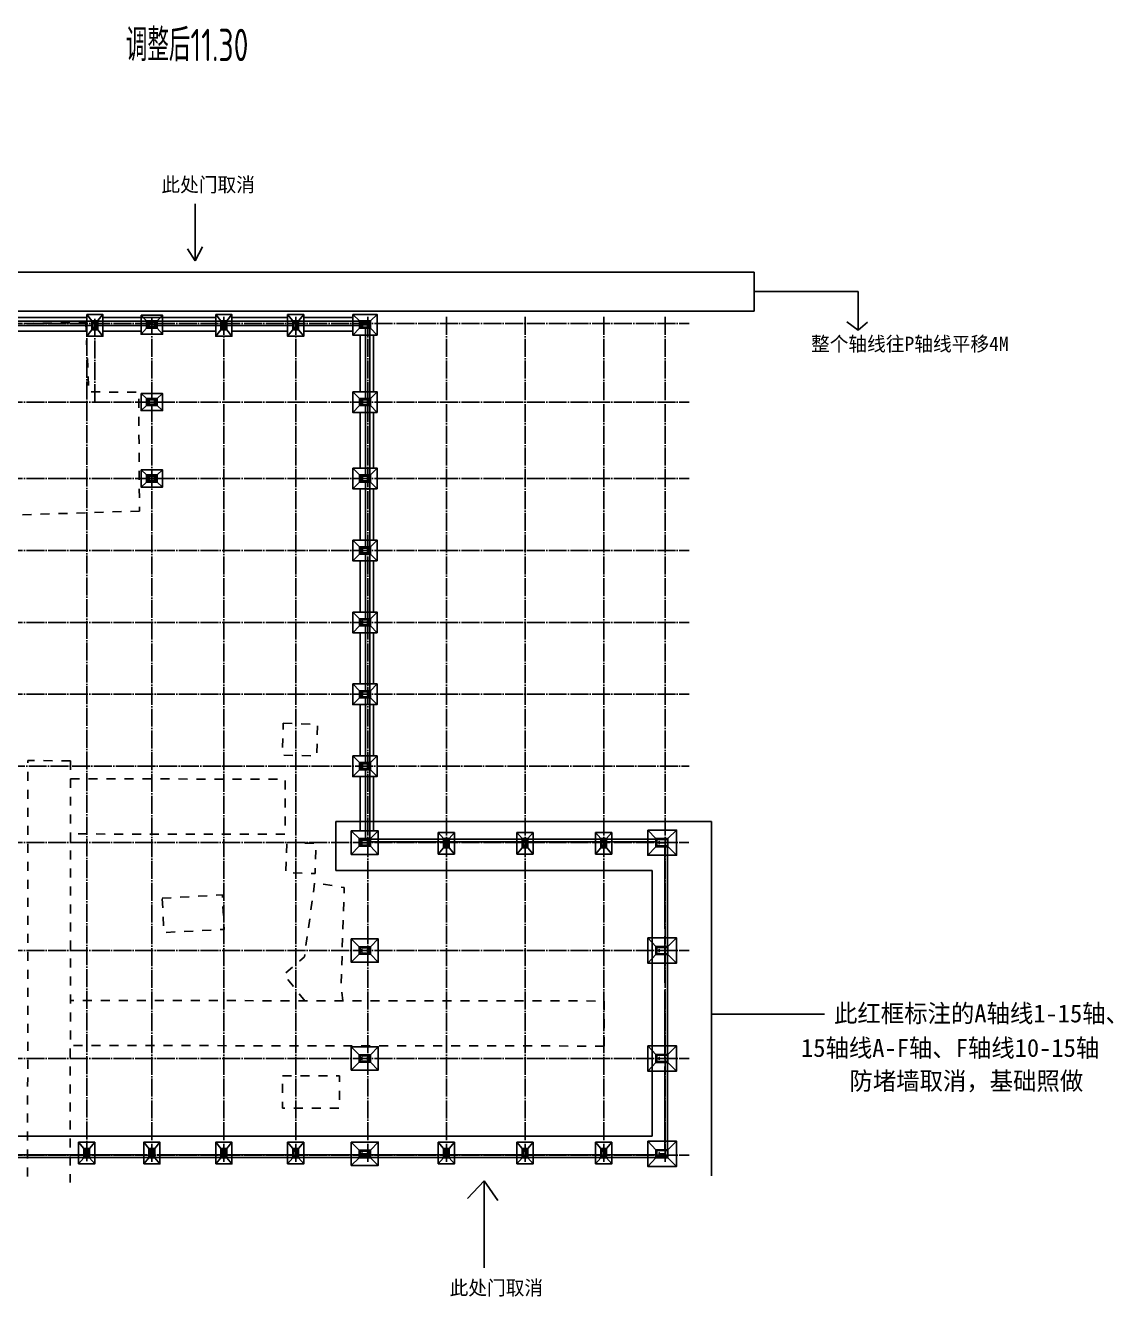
# Model space of a CAD drawing. Extents: x 69728788 to 150676229, y 15322671 to 43663798.
# Drawn here: x 75398821 to 75519835, y 21089435 to 21230803 of the extents above; entities that cross this region are included whole.
import ezdxf

# ---------------------------------------------------------------- set-up
doc = ezdxf.new("R2010")
doc.units = 0
doc.header["$LTSCALE"] = 1000
doc.header["$MEASUREMENT"] = 0
doc.linetypes.add('DOTE', pattern=[2.42, 2, -0.2, 0.02, -0.2])
doc.linetypes.add('X6', pattern=[2, 1, -1])
doc.layers.get('0').update_dxf_attribs({"linetype": 'CONTINUOUS'})
for name, color, linetype in [('DLSS', 4, 'CONTINUOUS'), ('DOTE', 251, 'DOTE'), ('TEXT', 7, 'CONTINUOUS'), ('WALL', 4, 'CONTINUOUS'), ('基础', 2, 'CONTINUOUS'), ('基础堆坡线', 97, 'CONTINUOUS'), ('填充8#', 8, 'CONTINUOUS'), ('柱', 2, 'CONTINUOUS'), ('钢柱', 3, 'CONTINUOUS')]:
    doc.layers.add(name, color=color, linetype=linetype)
doc.styles.add('TSSD_Rein', font='atssdeng.shx', dxfattribs={"width": 0.7, "bigfont": 'atssdchn.shx'})

msp = doc.modelspace()

# ---------------------------------------------------------------- linework, layer by layer
at = {"color": 7}
for p, q in [((75417709.9, 21210978.2), (75417709.9, 21204638.8)), ((75417709.9, 21204638.8), (75416853.2, 21205952.4)), ((75417709.9, 21204638.8), (75418509.4, 21206180.9)), ((75449840.4, 21102316), (75447975.5, 21100334.6)), ((75449840.4, 21102316), (75449840.4, 21092639.2)), ((75449840.4, 21102316), (75451355.6, 21100101.5))]:
    msp.add_line(p, q, dxfattribs=at)
at = {"color": 1}
for p, q in [((75479851.3, 21203377.9), (75354671.3, 21203377.9)), ((75479851.3, 21199028.1), (75479851.3, 21203377.9)), ((75479851.3, 21201203), (75491436.3, 21201203)), ((75491436.3, 21201203), (75491436.3, 21196917.3)), ((75354671.3, 21199028.1), (75479851.3, 21199028.1)), ((75491436.3, 21196917.3), (75490156.9, 21197837.5)), ((75491436.3, 21196917.3), (75492475.6, 21197797.6)), ((75433347.6, 21136816), (75433347.6, 21142283)), ((75433347.6, 21142283), (75475121, 21142283)), ((75475121, 21142283), (75475121, 21102875.4)), ((75468512.4, 21136816), (75433347.6, 21136816)), ((75468512.4, 21107281.2), (75468512.4, 21136816)), ((75475121, 21120824.8), (75487686.5, 21120824.8)), ((75360326.8, 21107281.2), (75468512.4, 21107281.2))]:
    msp.add_line(p, q, dxfattribs=at)
at = {"layer": 'DLSS', "linetype": 'X6', "flags": 128}
for points, elevation in [([(75411498.6, 21176790.9), (75394751.5, 21176262.7), (75394858.1, 21197616.8), (75405546, 21197753.9)], 364.1), ([(75405546, 21197753.9), (75405853.9, 21190054.8), (75411421.7, 21189996.9), (75411498.6, 21176790.9)], 364.1), ([(75403846, 21149030.5), (75399105.7, 21149040.4), (75399059.4, 21102131.4)], 10528), ([(75403846, 21149030.5), (75403799.7, 21102126.8)], 10029.7), ([(75403844, 21147021.4), (75427709.3, 21146971.3), (75427696.4, 21140859), (75403838, 21140882.5)], 6628.9), ([(75429888.9, 21122338), (75427571.1, 21125244), (75429847.3, 21127226.1), (75430991.6, 21135443), (75434280.4, 21134928.2), (75433926.7, 21124177.4), (75434110.8, 21122333.9)], 10021.8), ([(75463190.4, 21117297.5), (75463195.3, 21122305.2), (75403819.7, 21122363.8)], 10021.8), ([(75463176.6, 21117297.6), (75403814.8, 21117356.1)], 10018.6)]:
    msp.add_lwpolyline(points, dxfattribs=dict(at, elevation=elevation))
for points, elevation in [([(75427501.3, 21153193.5), (75431314.4, 21153089.6), (75431216.6, 21149550.3), (75427404.8, 21149654.5)], 9257.3), ([(75427898.9, 21139941.7), (75431136.6, 21139833.6), (75431026.1, 21136490), (75427792.7, 21136598.2)], 9259.3), ([(75414031.4, 21133742.1), (75420721.2, 21134109.1), (75420922.6, 21130268.2), (75414234.9, 21129916.4)], 9519.3), ([(75427396.9, 21113975.7), (75433746, 21113969.4), (75433742.4, 21110375), (75427393.4, 21110381.3)], 8818.5)]:
    msp.add_lwpolyline(points, close=True, dxfattribs=dict(at, elevation=elevation))
at = {"layer": 'DOTE'}
for p, q in [((75405631.7, 21104499.6), (75405631.7, 21198499.6)), ((75406531.7, 21188916.6), (75406531.7, 21198249.6)), ((75412882.1, 21104416.6), (75412882.1, 21198416.6)), ((75420882.1, 21104416.6), (75420882.1, 21198416.6)), ((75428882.1, 21104416.6), (75428882.1, 21198416.6)), ((75436882.1, 21104416.6), (75436882.1, 21198416.6)), ((75445632.1, 21104416.6), (75445632.1, 21198416.6)), ((75454382.1, 21104416.6), (75454382.1, 21198416.6)), ((75463132.1, 21104416.6), (75463132.1, 21198416.6)), ((75469982.1, 21104416.6), (75469982.1, 21198416.6)), ((75362632.1, 21197666.6), (75472632.1, 21197666.6)), ((75362632.1, 21188916.6), (75472632.1, 21188916.6)), ((75362632.1, 21180416.6), (75472632.1, 21180416.6)), ((75362632.1, 21172416.6), (75472632.1, 21172416.6)), ((75362632.1, 21164416.6), (75472632.1, 21164416.6)), ((75362632.1, 21156416.6), (75472632.1, 21156416.6)), ((75362882.1, 21148416.6), (75472632.1, 21148416.6)), ((75362632.1, 21139916.6), (75472607.1, 21139916.6)), ((75362632.1, 21127916.6), (75472632.1, 21127916.6)), ((75362632.1, 21115916.6), (75472632.1, 21115916.6)), ((75362632.1, 21105166.6), (75472632.1, 21105166.6))]:
    msp.add_line(p, q, dxfattribs=at)
at = {"layer": 'WALL'}
for p, q in [((75394031.7, 21198316.6), (75405631.7, 21198316.6)), ((75407431.7, 21198316.6), (75419982.1, 21198316.6)), ((75421782.1, 21198316.6), (75427982.1, 21198316.6)), ((75429782.1, 21198316.6), (75435232.1, 21198316.6)), ((75364732.1, 21197916.6), (75437132.1, 21197916.6)), ((75394031.7, 21196816.6), (75405631.7, 21196816.6)), ((75394106.7, 21197416.6), (75406256.7, 21197416.6)), ((75406806.7, 21197416.6), (75412332.1, 21197416.6)), ((75407431.7, 21196816.6), (75411682.1, 21196816.6)), ((75413432.1, 21197416.6), (75420607.1, 21197416.6)), ((75414082.1, 21196816.6), (75419982.1, 21196816.6)), ((75421157.1, 21197416.6), (75428607.1, 21197416.6)), ((75421782.1, 21196816.6), (75427982.1, 21196816.6)), ((75429157.1, 21197416.6), (75435982.1, 21197416.6)), ((75429782.1, 21196816.6), (75435232.1, 21196816.6)), ((75436632.1, 21189266.6), (75436632.1, 21197166.6)), ((75437132.1, 21140316.6), (75437132.1, 21197116.6)), ((75436032.1, 21190066.6), (75436032.1, 21196366.6)), ((75437532.1, 21190066.6), (75437532.1, 21196366.6)), ((75436632.1, 21180766.6), (75436632.1, 21188566.6)), ((75436032.1, 21181566.6), (75436032.1, 21187766.6)), ((75437532.1, 21181566.6), (75437532.1, 21187766.6)), ((75436632.1, 21172766.6), (75436632.1, 21180066.6)), ((75436032.1, 21173566.6), (75436032.1, 21179266.6)), ((75437532.1, 21173566.6), (75437532.1, 21179266.6)), ((75436632.1, 21164766.6), (75436632.1, 21172066.6)), ((75436032.1, 21165566.6), (75436032.1, 21171266.6)), ((75437532.1, 21165566.6), (75437532.1, 21171266.6)), ((75436032.1, 21157566.6), (75436032.1, 21163266.6)), ((75436632.1, 21156766.6), (75436632.1, 21164066.6)), ((75437532.1, 21157566.6), (75437532.1, 21163266.6)), ((75436632.1, 21148766.6), (75436632.1, 21156066.6)), ((75436032.1, 21149566.6), (75436032.1, 21155266.6)), ((75437532.1, 21149566.6), (75437532.1, 21155266.6)), ((75436632.1, 21140316.6), (75436632.1, 21148066.6)), ((75436032.1, 21141216.6), (75436032.1, 21147266.6)), ((75437532.1, 21141216.6), (75437532.1, 21147266.6)), ((75437132.1, 21140316.6), (75470232.1, 21140316.6)), ((75437132.1, 21140016.6), (75445357.1, 21140016.6)), ((75445907.1, 21140016.6), (75454107.1, 21140016.6)), ((75454657.1, 21140016.6), (75462857.1, 21140016.6)), ((75463407.1, 21140016.6), (75468912.1, 21140016.6)), ((75469932.1, 21130316.6), (75469932.1, 21139516.6)), ((75470232.1, 21105716.6), (75470232.1, 21139516.6)), ((75469932.1, 21124316.6), (75469932.1, 21129516.6)), ((75469932.1, 21115816.6), (75469932.1, 21123516.6)), ((75469932.1, 21110016.6), (75469932.1, 21115016.6)), ((75469932.1, 21105716.6), (75469932.1, 21110016.6)), ((75364732.1, 21104916.6), (75468962.1, 21104916.6)), ((75397606.7, 21105216.6), (75405356.7, 21105216.6)), ((75405906.7, 21105216.6), (75412332.1, 21105216.6)), ((75413432.1, 21105216.6), (75420607.1, 21105216.6)), ((75421157.1, 21105216.6), (75428607.1, 21105216.6)), ((75429157.1, 21105216.6), (75435982.1, 21105216.6)), ((75437132.1, 21105216.6), (75445357.1, 21105216.6)), ((75445907.1, 21105216.6), (75454107.1, 21105216.6)), ((75454657.1, 21105216.6), (75462857.1, 21105216.6)), ((75463407.1, 21105216.6), (75468962.1, 21105216.6))]:
    msp.add_line(p, q, dxfattribs=at)
at = {"layer": '基础'}
for points in [[(75405631.7, 21198641.6), (75407431.7, 21198641.6), (75407431.7, 21196241.6), (75405631.7, 21196241.6)], [(75411682.1, 21198566.6), (75414082.1, 21198566.6), (75414082.1, 21196466.6), (75411682.1, 21196466.6)], [(75419982.1, 21198641.6), (75421782.1, 21198641.6), (75421782.1, 21196241.6), (75419982.1, 21196241.6)], [(75427982.1, 21198641.6), (75429782.1, 21198641.6), (75429782.1, 21196241.6), (75427982.1, 21196241.6)], [(75435232.1, 21198666.6), (75437932.1, 21198666.6), (75437932.1, 21196366.6), (75435232.1, 21196366.6)], [(75411682.1, 21189866.6), (75414082.1, 21189866.6), (75414082.1, 21187966.6), (75411682.1, 21187966.6)], [(75435232.1, 21190066.6), (75437932.1, 21190066.6), (75437932.1, 21187766.6), (75435232.1, 21187766.6)], [(75411682.1, 21181366.6), (75414082.1, 21181366.6), (75414082.1, 21179466.6), (75411682.1, 21179466.6)], [(75435232.1, 21181566.6), (75437932.1, 21181566.6), (75437932.1, 21179266.6), (75435232.1, 21179266.6)], [(75435232.1, 21173566.6), (75437932.1, 21173566.6), (75437932.1, 21171266.6), (75435232.1, 21171266.6)], [(75435232.1, 21165566.6), (75437932.1, 21165566.6), (75437932.1, 21163266.6), (75435232.1, 21163266.6)], [(75435232.1, 21157566.6), (75437932.1, 21157566.6), (75437932.1, 21155266.6), (75435232.1, 21155266.6)], [(75435232.1, 21149566.6), (75437932.1, 21149566.6), (75437932.1, 21147266.6), (75435232.1, 21147266.6)], [(75435057.1, 21141216.6), (75438057.1, 21141216.6), (75438057.1, 21138616.6), (75435057.1, 21138616.6)], [(75444732.1, 21141041.6), (75446532.1, 21141041.6), (75446532.1, 21138641.6), (75444732.1, 21138641.6)], [(75453482.1, 21141041.6), (75455282.1, 21141041.6), (75455282.1, 21138641.6), (75453482.1, 21138641.6)], [(75462232.1, 21141041.6), (75464032.1, 21141041.6), (75464032.1, 21138641.6), (75462232.1, 21138641.6)], [(75468032.1, 21141316.6), (75471232.1, 21141316.6), (75471232.1, 21138516.6), (75468032.1, 21138516.6)], [(75435057.1, 21129216.6), (75438057.1, 21129216.6), (75438057.1, 21126616.6), (75435057.1, 21126616.6)], [(75468032.1, 21129316.6), (75471232.1, 21129316.6), (75471232.1, 21126516.6), (75468032.1, 21126516.6)], [(75435057.1, 21117216.6), (75438057.1, 21117216.6), (75438057.1, 21114616.6), (75435057.1, 21114616.6)], [(75468032.1, 21117316.6), (75471232.1, 21117316.6), (75471232.1, 21114516.6), (75468032.1, 21114516.6)], [(75404731.7, 21104191.6), (75406531.7, 21104191.6), (75406531.7, 21106591.6), (75404731.7, 21106591.6)], [(75411982.1, 21104191.6), (75413782.1, 21104191.6), (75413782.1, 21106591.6), (75411982.1, 21106591.6)], [(75419982.1, 21104191.6), (75421782.1, 21104191.6), (75421782.1, 21106591.6), (75419982.1, 21106591.6)], [(75427982.1, 21104191.6), (75429782.1, 21104191.6), (75429782.1, 21106591.6), (75427982.1, 21106591.6)], [(75435057.1, 21106616.6), (75438057.1, 21106616.6), (75438057.1, 21104016.6), (75435057.1, 21104016.6)], [(75444732.1, 21104191.6), (75446532.1, 21104191.6), (75446532.1, 21106591.6), (75444732.1, 21106591.6)], [(75453482.1, 21104191.6), (75455282.1, 21104191.6), (75455282.1, 21106591.6), (75453482.1, 21106591.6)], [(75462232.1, 21104191.6), (75464032.1, 21104191.6), (75464032.1, 21106591.6), (75462232.1, 21106591.6)], [(75468032.1, 21106716.6), (75471232.1, 21106716.6), (75471232.1, 21103916.6), (75468032.1, 21103916.6)]]:
    msp.add_lwpolyline(points, close=True, dxfattribs=at)
at = {"layer": '基础堆坡线'}
for p, q in [((75406206.7, 21197966.6), (75405631.7, 21198641.6)), ((75406853.3, 21197966.6), (75407431.7, 21198641.6)), ((75412282.1, 21197966.6), (75411682.1, 21198566.6)), ((75413482.1, 21197966.6), (75414082.1, 21198566.6)), ((75420557.1, 21197966.6), (75419982.1, 21198641.6)), ((75421203.7, 21197966.6), (75421782.1, 21198641.6)), ((75428557.1, 21197966.6), (75427982.1, 21198641.6)), ((75429203.7, 21197966.6), (75429782.1, 21198641.6)), ((75435982.1, 21197966.6), (75435232.1, 21198666.6)), ((75437182.1, 21197966.6), (75437932.1, 21198666.6)), ((75406206.7, 21196941.6), (75405631.7, 21196241.6)), ((75406856.7, 21196941.6), (75407431.7, 21196241.6)), ((75412282.1, 21197116.6), (75411682.1, 21196466.6)), ((75413482.1, 21197116.6), (75414082.1, 21196466.6)), ((75420557.1, 21196941.6), (75419982.1, 21196241.6)), ((75421207.1, 21196941.6), (75421782.1, 21196241.6)), ((75428557.1, 21196941.6), (75427982.1, 21196241.6)), ((75429207.1, 21196941.6), (75429782.1, 21196241.6)), ((75435982.1, 21197116.6), (75435232.1, 21196366.6)), ((75437182.1, 21197116.6), (75437932.1, 21196366.6)), ((75412282.1, 21189316.6), (75411682.1, 21189866.6)), ((75413482.1, 21189316.6), (75414082.1, 21189866.6)), ((75435982.1, 21189316.6), (75435232.1, 21190066.6)), ((75437182.1, 21189316.6), (75437932.1, 21190066.6)), ((75412282.1, 21188516.6), (75411682.1, 21187966.6)), ((75413482.1, 21188516.6), (75414082.1, 21187966.6)), ((75435982.1, 21188516.6), (75435232.1, 21187766.6)), ((75437182.1, 21188516.6), (75437932.1, 21187766.6)), ((75412282.1, 21180816.6), (75411682.1, 21181366.6)), ((75413482.1, 21180816.6), (75414082.1, 21181366.6)), ((75435982.1, 21180816.6), (75435232.1, 21181566.6)), ((75437182.1, 21180816.6), (75437932.1, 21181566.6)), ((75412282.1, 21180016.6), (75411682.1, 21179466.6)), ((75413482.1, 21180016.6), (75414082.1, 21179466.6)), ((75435982.1, 21180016.6), (75435232.1, 21179266.6)), ((75437182.1, 21180016.6), (75437932.1, 21179266.6)), ((75435982.1, 21172816.6), (75435232.1, 21173566.6)), ((75437182.1, 21172816.6), (75437932.1, 21173566.6)), ((75435982.1, 21172016.6), (75435232.1, 21171266.6)), ((75437182.1, 21172016.6), (75437932.1, 21171266.6)), ((75435982.1, 21164816.6), (75435232.1, 21165566.6)), ((75437182.1, 21164816.6), (75437932.1, 21165566.6)), ((75435982.1, 21164016.6), (75435232.1, 21163266.6)), ((75437182.1, 21164016.6), (75437932.1, 21163266.6)), ((75435982.1, 21156816.6), (75435232.1, 21157566.6)), ((75437182.1, 21156816.6), (75437932.1, 21157566.6)), ((75435982.1, 21156016.6), (75435232.1, 21155266.6)), ((75437182.1, 21156016.6), (75437932.1, 21155266.6)), ((75435982.1, 21148816.6), (75435232.1, 21149566.6)), ((75437182.1, 21148816.6), (75437932.1, 21149566.6)), ((75435982.1, 21148016.6), (75435232.1, 21147266.6)), ((75437182.1, 21148016.6), (75437932.1, 21147266.6)), ((75435932.1, 21140366.6), (75435057.1, 21141216.6)), ((75437182.1, 21140366.6), (75438057.1, 21141216.6)), ((75445307.1, 21140366.6), (75444732.1, 21141041.6)), ((75445953.7, 21140366.6), (75446532.1, 21141041.6)), ((75454057.1, 21140366.6), (75453482.1, 21141041.6)), ((75454703.7, 21140366.6), (75455282.1, 21141041.6)), ((75462807.1, 21140366.6), (75462232.1, 21141041.6)), ((75463453.7, 21140366.6), (75464032.1, 21141041.6)), ((75468912.1, 21140371.6), (75468032.1, 21141321.6)), ((75470276.7, 21140366.6), (75471232.1, 21141316.6)), ((75435932.1, 21139516.6), (75435057.1, 21138616.6)), ((75437182.1, 21139516.6), (75438057.1, 21138616.6)), ((75445307.1, 21139341.6), (75444732.1, 21138641.6)), ((75445957.1, 21139341.6), (75446532.1, 21138641.6)), ((75454057.1, 21139341.6), (75453482.1, 21138641.6)), ((75454707.1, 21139341.6), (75455282.1, 21138641.6)), ((75462807.1, 21139341.6), (75462232.1, 21138641.6)), ((75463457.1, 21139341.6), (75464032.1, 21138641.6)), ((75468918.1, 21139466.6), (75468032.1, 21138516.6)), ((75470282.1, 21139471.2), (75471232.1, 21138516.6)), ((75435932.1, 21128316.6), (75435057.1, 21129216.6)), ((75437182.1, 21128316.6), (75438057.1, 21129216.6)), ((75468912.1, 21128371.6), (75468032.1, 21129321.6)), ((75470276.7, 21128366.6), (75471232.1, 21129316.6)), ((75435932.1, 21127516.6), (75435057.1, 21126616.6)), ((75437182.1, 21127516.6), (75438057.1, 21126616.6)), ((75468918.1, 21127466.6), (75468032.1, 21126516.6)), ((75470282.1, 21127471.2), (75471232.1, 21126516.6)), ((75435932.1, 21116316.6), (75435057.1, 21117216.6)), ((75437182.1, 21116316.6), (75438057.1, 21117216.6)), ((75468912.1, 21116371.6), (75468032.1, 21117321.6)), ((75470276.7, 21116366.6), (75471232.1, 21117316.6)), ((75435932.1, 21115516.6), (75435057.1, 21114616.6)), ((75437182.1, 21115516.6), (75438057.1, 21114616.6)), ((75468918.1, 21115466.6), (75468032.1, 21114516.6)), ((75470282.1, 21115471.2), (75471232.1, 21114516.6)), ((75405306.7, 21105891.6), (75404731.7, 21106591.6)), ((75405956.7, 21105891.6), (75406531.7, 21106591.6)), ((75412557.1, 21105891.6), (75411982.1, 21106591.6)), ((75413207.1, 21105891.6), (75413782.1, 21106591.6)), ((75420557.1, 21105891.6), (75419982.1, 21106591.6)), ((75421207.1, 21105891.6), (75421782.1, 21106591.6)), ((75428557.1, 21105891.6), (75427982.1, 21106591.6)), ((75429207.1, 21105891.6), (75429782.1, 21106591.6)), ((75435932.1, 21105716.6), (75435057.1, 21106616.6)), ((75437182.1, 21105716.6), (75438057.1, 21106616.6)), ((75445307.1, 21105891.6), (75444732.1, 21106591.6)), ((75445957.1, 21105891.6), (75446532.1, 21106591.6)), ((75454057.1, 21105891.6), (75453482.1, 21106591.6)), ((75454707.1, 21105891.6), (75455282.1, 21106591.6)), ((75462807.1, 21105891.6), (75462232.1, 21106591.6)), ((75463457.1, 21105891.6), (75464032.1, 21106591.6)), ((75468912.1, 21105771.6), (75468032.1, 21106721.6)), ((75470276.7, 21105766.6), (75471232.1, 21106716.6)), ((75405306.7, 21104866.6), (75404731.7, 21104191.6)), ((75405953.3, 21104866.6), (75406531.7, 21104191.6)), ((75412557.1, 21104866.6), (75411982.1, 21104191.6)), ((75413203.7, 21104866.6), (75413782.1, 21104191.6)), ((75420557.1, 21104866.6), (75419982.1, 21104191.6)), ((75421203.7, 21104866.6), (75421782.1, 21104191.6)), ((75428557.1, 21104866.6), (75427982.1, 21104191.6)), ((75429203.7, 21104866.6), (75429782.1, 21104191.6)), ((75435932.1, 21104866.6), (75435057.1, 21104016.6)), ((75437182.1, 21104866.6), (75438057.1, 21104016.6)), ((75445307.1, 21104866.6), (75444732.1, 21104191.6)), ((75445953.7, 21104866.6), (75446532.1, 21104191.6)), ((75454057.1, 21104866.6), (75453482.1, 21104191.6)), ((75454703.7, 21104866.6), (75455282.1, 21104191.6)), ((75462807.1, 21104866.6), (75462232.1, 21104191.6)), ((75463453.7, 21104866.6), (75464032.1, 21104191.6)), ((75468918.1, 21104866.6), (75468032.1, 21103916.6)), ((75470282.1, 21104871.2), (75471232.1, 21103916.6))]:
    msp.add_line(p, q, dxfattribs=at)
for points in [[(75406206.7, 21196941.6), (75406206.7, 21197441.6), (75406206.7, 21197966.6), (75406531.7, 21197966.6), (75406856.7, 21197966.6), (75406856.7, 21197441.6), (75406856.7, 21196941.6)], [(75412282.1, 21197116.6), (75412882.1, 21197116.6), (75413482.1, 21197116.6), (75413482.1, 21197516.6), (75413482.1, 21197966.6), (75412882.1, 21197966.6), (75412282.1, 21197966.6)], [(75420557.1, 21196941.6), (75420557.1, 21197441.6), (75420557.1, 21197966.6), (75420882.1, 21197966.6), (75421207.1, 21197966.6), (75421207.1, 21197441.6), (75421207.1, 21196941.6)], [(75428557.1, 21196941.6), (75428557.1, 21197441.6), (75428557.1, 21197966.6), (75428882.1, 21197966.6), (75429207.1, 21197966.6), (75429207.1, 21197441.6), (75429207.1, 21196941.6)], [(75435982.1, 21197116.6), (75436582.1, 21197116.6), (75437182.1, 21197116.6), (75437182.1, 21197516.6), (75437182.1, 21197966.6), (75436582.1, 21197966.6), (75435982.1, 21197966.6)], [(75412282.1, 21188516.6), (75412882.1, 21188516.6), (75413482.1, 21188516.6), (75413482.1, 21188916.6), (75413482.1, 21189316.6), (75412882.1, 21189316.6), (75412282.1, 21189316.6)], [(75435982.1, 21188516.6), (75436582.1, 21188516.6), (75437182.1, 21188516.6), (75437182.1, 21188916.6), (75437182.1, 21189316.6), (75436582.1, 21189316.6), (75435982.1, 21189316.6)], [(75412282.1, 21180016.6), (75412882.1, 21180016.6), (75413482.1, 21180016.6), (75413482.1, 21180416.6), (75413482.1, 21180816.6), (75412882.1, 21180816.6), (75412282.1, 21180816.6)], [(75435982.1, 21180016.6), (75436582.1, 21180016.6), (75437182.1, 21180016.6), (75437182.1, 21180416.6), (75437182.1, 21180816.6), (75436582.1, 21180816.6), (75435982.1, 21180816.6)], [(75435982.1, 21172016.6), (75436582.1, 21172016.6), (75437182.1, 21172016.6), (75437182.1, 21172416.6), (75437182.1, 21172816.6), (75436582.1, 21172816.6), (75435982.1, 21172816.6)], [(75435982.1, 21164016.6), (75436582.1, 21164016.6), (75437182.1, 21164016.6), (75437182.1, 21164416.6), (75437182.1, 21164816.6), (75436582.1, 21164816.6), (75435982.1, 21164816.6)], [(75435982.1, 21156016.6), (75436582.1, 21156016.6), (75437182.1, 21156016.6), (75437182.1, 21156416.6), (75437182.1, 21156816.6), (75436582.1, 21156816.6), (75435982.1, 21156816.6)], [(75435982.1, 21148016.6), (75436582.1, 21148016.6), (75437182.1, 21148016.6), (75437182.1, 21148416.6), (75437182.1, 21148816.6), (75436582.1, 21148816.6), (75435982.1, 21148816.6)], [(75435932.1, 21139516.6), (75436582.1, 21139516.6), (75437182.1, 21139516.6), (75437182.1, 21139916.6), (75437182.1, 21140366.6), (75436582.1, 21140366.6), (75435932.1, 21140366.6)], [(75445307.1, 21139341.6), (75445307.1, 21139841.6), (75445307.1, 21140366.6), (75445632.1, 21140366.6), (75445957.1, 21140366.6), (75445957.1, 21139841.6), (75445957.1, 21139341.6)], [(75454057.1, 21139341.6), (75454057.1, 21139841.6), (75454057.1, 21140366.6), (75454382.1, 21140366.6), (75454707.1, 21140366.6), (75454707.1, 21139841.6), (75454707.1, 21139341.6)], [(75462807.1, 21139341.6), (75462807.1, 21139841.6), (75462807.1, 21140366.6), (75463132.1, 21140366.6), (75463457.1, 21140366.6), (75463457.1, 21139841.6), (75463457.1, 21139341.6)], [(75468912.1, 21139466.6), (75469632.1, 21139466.6), (75470282.1, 21139466.6), (75470282.1, 21139916.6), (75470282.1, 21140366.6), (75469632.1, 21140366.6), (75468912.1, 21140366.6)], [(75435932.1, 21127516.6), (75436582.1, 21127516.6), (75437182.1, 21127516.6), (75437182.1, 21127916.6), (75437182.1, 21128316.6), (75436582.1, 21128316.6), (75435932.1, 21128316.6)], [(75468912.1, 21127466.6), (75469632.1, 21127466.6), (75470282.1, 21127466.6), (75470282.1, 21127916.6), (75470282.1, 21128366.6), (75469632.1, 21128366.6), (75468912.1, 21128366.6)], [(75435932.1, 21115516.6), (75436582.1, 21115516.6), (75437182.1, 21115516.6), (75437182.1, 21115916.6), (75437182.1, 21116316.6), (75436582.1, 21116316.6), (75435932.1, 21116316.6)], [(75468912.1, 21115466.6), (75469632.1, 21115466.6), (75470282.1, 21115466.6), (75470282.1, 21115916.6), (75470282.1, 21116366.6), (75469632.1, 21116366.6), (75468912.1, 21116366.6)], [(75405306.7, 21105891.6), (75405306.7, 21105391.6), (75405306.7, 21104866.6), (75405631.7, 21104866.6), (75405956.7, 21104866.6), (75405956.7, 21105391.6), (75405956.7, 21105891.6)], [(75412557.1, 21105891.6), (75412557.1, 21105391.6), (75412557.1, 21104866.6), (75412882.1, 21104866.6), (75413207.1, 21104866.6), (75413207.1, 21105391.6), (75413207.1, 21105891.6)], [(75420557.1, 21105891.6), (75420557.1, 21105391.6), (75420557.1, 21104866.6), (75420882.1, 21104866.6), (75421207.1, 21104866.6), (75421207.1, 21105391.6), (75421207.1, 21105891.6)], [(75428557.1, 21105891.6), (75428557.1, 21105391.6), (75428557.1, 21104866.6), (75428882.1, 21104866.6), (75429207.1, 21104866.6), (75429207.1, 21105391.6), (75429207.1, 21105891.6)], [(75435932.1, 21104866.6), (75436582.1, 21104866.6), (75437182.1, 21104866.6), (75437182.1, 21105316.6), (75437182.1, 21105716.6), (75436582.1, 21105716.6), (75435932.1, 21105716.6)], [(75445307.1, 21105891.6), (75445307.1, 21105391.6), (75445307.1, 21104866.6), (75445632.1, 21104866.6), (75445957.1, 21104866.6), (75445957.1, 21105391.6), (75445957.1, 21105891.6)], [(75454057.1, 21105891.6), (75454057.1, 21105391.6), (75454057.1, 21104866.6), (75454382.1, 21104866.6), (75454707.1, 21104866.6), (75454707.1, 21105391.6), (75454707.1, 21105891.6)], [(75462807.1, 21105891.6), (75462807.1, 21105391.6), (75462807.1, 21104866.6), (75463132.1, 21104866.6), (75463457.1, 21104866.6), (75463457.1, 21105391.6), (75463457.1, 21105891.6)], [(75468912.1, 21104866.6), (75469632.1, 21104866.6), (75470282.1, 21104866.6), (75470282.1, 21105316.6), (75470282.1, 21105766.6), (75469632.1, 21105766.6), (75468912.1, 21105766.6)]]:
    msp.add_lwpolyline(points, close=True, dxfattribs=at)
at = {"layer": '填充8#'}
for points in [[(75406331.7, 21197096.6), (75406331.7, 21197441.6), (75406331.7, 21197786.6), (75406531.7, 21197786.6), (75406731.7, 21197786.6), (75406731.7, 21197441.6), (75406731.7, 21197096.6), (75406331.7, 21197096.6)], [(75412442.1, 21197286.6), (75412882.1, 21197286.6), (75413322.1, 21197286.6), (75413322.1, 21197516.6), (75413322.1, 21197746.6), (75412882.1, 21197746.6), (75412442.1, 21197746.6), (75412442.1, 21197286.6)], [(75420682.1, 21197096.6), (75420682.1, 21197441.6), (75420682.1, 21197786.6), (75420882.1, 21197786.6), (75421082.1, 21197786.6), (75421082.1, 21197441.6), (75421082.1, 21197096.6), (75420682.1, 21197096.6)], [(75428682.1, 21197096.6), (75428682.1, 21197441.6), (75428682.1, 21197786.6), (75428882.1, 21197786.6), (75429082.1, 21197786.6), (75429082.1, 21197441.6), (75429082.1, 21197096.6), (75428682.1, 21197096.6)], [(75436117.1, 21197251.6), (75436582.1, 21197251.6), (75437047.1, 21197251.6), (75437047.1, 21197516.6), (75437047.1, 21197781.6), (75436582.1, 21197781.6), (75436117.1, 21197781.6), (75436117.1, 21197251.6)], [(75412442.1, 21188686.6), (75412882.1, 21188686.6), (75413322.1, 21188686.6), (75413322.1, 21188916.6), (75413322.1, 21189146.6), (75412882.1, 21189146.6), (75412442.1, 21189146.6), (75412442.1, 21188686.6)], [(75436117.1, 21188651.6), (75436582.1, 21188651.6), (75437047.1, 21188651.6), (75437047.1, 21188916.6), (75437047.1, 21189181.6), (75436582.1, 21189181.6), (75436117.1, 21189181.6), (75436117.1, 21188651.6)], [(75412442.1, 21180186.6), (75412882.1, 21180186.6), (75413322.1, 21180186.6), (75413322.1, 21180416.6), (75413322.1, 21180646.6), (75412882.1, 21180646.6), (75412442.1, 21180646.6), (75412442.1, 21180186.6)], [(75436117.1, 21180151.6), (75436582.1, 21180151.6), (75437047.1, 21180151.6), (75437047.1, 21180416.6), (75437047.1, 21180681.6), (75436582.1, 21180681.6), (75436117.1, 21180681.6), (75436117.1, 21180151.6)], [(75436117.1, 21172151.6), (75436582.1, 21172151.6), (75437047.1, 21172151.6), (75437047.1, 21172416.6), (75437047.1, 21172681.6), (75436582.1, 21172681.6), (75436117.1, 21172681.6), (75436117.1, 21172151.6)], [(75436117.1, 21164151.6), (75436582.1, 21164151.6), (75437047.1, 21164151.6), (75437047.1, 21164416.6), (75437047.1, 21164681.6), (75436582.1, 21164681.6), (75436117.1, 21164681.6), (75436117.1, 21164151.6)], [(75436117.1, 21156151.6), (75436582.1, 21156151.6), (75437047.1, 21156151.6), (75437047.1, 21156416.6), (75437047.1, 21156681.6), (75436582.1, 21156681.6), (75436117.1, 21156681.6), (75436117.1, 21156151.6)], [(75436117.1, 21148151.6), (75436582.1, 21148151.6), (75437047.1, 21148151.6), (75437047.1, 21148416.6), (75437047.1, 21148681.6), (75436582.1, 21148681.6), (75436117.1, 21148681.6), (75436117.1, 21148151.6)], [(75436047.1, 21139626.6), (75436557.1, 21139626.6), (75437067.1, 21139626.6), (75437067.1, 21139916.6), (75437067.1, 21140206.6), (75436557.1, 21140206.6), (75436047.1, 21140206.6), (75436047.1, 21139626.6)], [(75469052.1, 21139561.6), (75469632.1, 21139561.6), (75470212.1, 21139561.6), (75470212.1, 21139916.6), (75470212.1, 21140271.6), (75469632.1, 21140271.6), (75469052.1, 21140271.6), (75469052.1, 21139561.6)], [(75445432.1, 21139496.6), (75445432.1, 21139841.6), (75445432.1, 21140186.6), (75445632.1, 21140186.6), (75445832.1, 21140186.6), (75445832.1, 21139841.6), (75445832.1, 21139496.6), (75445432.1, 21139496.6)], [(75454182.1, 21139496.6), (75454182.1, 21139841.6), (75454182.1, 21140186.6), (75454382.1, 21140186.6), (75454582.1, 21140186.6), (75454582.1, 21139841.6), (75454582.1, 21139496.6), (75454182.1, 21139496.6)], [(75462932.1, 21139496.6), (75462932.1, 21139841.6), (75462932.1, 21140186.6), (75463132.1, 21140186.6), (75463332.1, 21140186.6), (75463332.1, 21139841.6), (75463332.1, 21139496.6), (75462932.1, 21139496.6)], [(75436047.1, 21127626.6), (75436557.1, 21127626.6), (75437067.1, 21127626.6), (75437067.1, 21127916.6), (75437067.1, 21128206.6), (75436557.1, 21128206.6), (75436047.1, 21128206.6), (75436047.1, 21127626.6)], [(75469052.1, 21127561.6), (75469632.1, 21127561.6), (75470212.1, 21127561.6), (75470212.1, 21127916.6), (75470212.1, 21128271.6), (75469632.1, 21128271.6), (75469052.1, 21128271.6), (75469052.1, 21127561.6)], [(75436047.1, 21115626.6), (75436557.1, 21115626.6), (75437067.1, 21115626.6), (75437067.1, 21115916.6), (75437067.1, 21116206.6), (75436557.1, 21116206.6), (75436047.1, 21116206.6), (75436047.1, 21115626.6)], [(75469052.1, 21115561.6), (75469632.1, 21115561.6), (75470212.1, 21115561.6), (75470212.1, 21115916.6), (75470212.1, 21116271.6), (75469632.1, 21116271.6), (75469052.1, 21116271.6), (75469052.1, 21115561.6)], [(75405431.7, 21105736.6), (75405431.7, 21105391.6), (75405431.7, 21105046.6), (75405631.7, 21105046.6), (75405831.7, 21105046.6), (75405831.7, 21105391.6), (75405831.7, 21105736.6), (75405431.7, 21105736.6)], [(75412682.1, 21105736.6), (75412682.1, 21105391.6), (75412682.1, 21105046.6), (75412882.1, 21105046.6), (75413082.1, 21105046.6), (75413082.1, 21105391.6), (75413082.1, 21105736.6), (75412682.1, 21105736.6)], [(75420682.1, 21105736.6), (75420682.1, 21105391.6), (75420682.1, 21105046.6), (75420882.1, 21105046.6), (75421082.1, 21105046.6), (75421082.1, 21105391.6), (75421082.1, 21105736.6), (75420682.1, 21105736.6)], [(75428682.1, 21105736.6), (75428682.1, 21105391.6), (75428682.1, 21105046.6), (75428882.1, 21105046.6), (75429082.1, 21105046.6), (75429082.1, 21105391.6), (75429082.1, 21105736.6), (75428682.1, 21105736.6)], [(75436047.1, 21105026.6), (75436557.1, 21105026.6), (75437067.1, 21105026.6), (75437067.1, 21105316.6), (75437067.1, 21105606.6), (75436557.1, 21105606.6), (75436047.1, 21105606.6), (75436047.1, 21105026.6)], [(75445432.1, 21105736.6), (75445432.1, 21105391.6), (75445432.1, 21105046.6), (75445632.1, 21105046.6), (75445832.1, 21105046.6), (75445832.1, 21105391.6), (75445832.1, 21105736.6), (75445432.1, 21105736.6)], [(75454182.1, 21105736.6), (75454182.1, 21105391.6), (75454182.1, 21105046.6), (75454382.1, 21105046.6), (75454582.1, 21105046.6), (75454582.1, 21105391.6), (75454582.1, 21105736.6), (75454182.1, 21105736.6)], [(75462932.1, 21105736.6), (75462932.1, 21105391.6), (75462932.1, 21105046.6), (75463132.1, 21105046.6), (75463332.1, 21105046.6), (75463332.1, 21105391.6), (75463332.1, 21105736.6), (75462932.1, 21105736.6)], [(75469052.1, 21104961.6), (75469632.1, 21104961.6), (75470212.1, 21104961.6), (75470212.1, 21105316.6), (75470212.1, 21105671.6), (75469632.1, 21105671.6), (75469052.1, 21105671.6), (75469052.1, 21104961.6)]]:
    msp.add_lwpolyline(points, dxfattribs=at)
at = {"layer": '柱'}
for points in [[(75406256.7, 21196991.6), (75406256.7, 21197441.6), (75406256.7, 21197916.6), (75406531.7, 21197916.6), (75406806.7, 21197916.6), (75406806.7, 21197441.6), (75406806.7, 21196991.6)], [(75412332.1, 21197166.6), (75412882.1, 21197166.6), (75413432.1, 21197166.6), (75413432.1, 21197516.6), (75413432.1, 21197916.6), (75412882.1, 21197916.6), (75412332.1, 21197916.6)], [(75420607.1, 21196991.6), (75420607.1, 21197441.6), (75420607.1, 21197916.6), (75420882.1, 21197916.6), (75421157.1, 21197916.6), (75421157.1, 21197441.6), (75421157.1, 21196991.6)], [(75428607.1, 21196991.6), (75428607.1, 21197441.6), (75428607.1, 21197916.6), (75428882.1, 21197916.6), (75429157.1, 21197916.6), (75429157.1, 21197441.6), (75429157.1, 21196991.6)], [(75436032.1, 21197166.6), (75436582.1, 21197166.6), (75437132.1, 21197166.6), (75437132.1, 21197516.6), (75437132.1, 21197916.6), (75436582.1, 21197916.6), (75436032.1, 21197916.6)], [(75412332.1, 21188566.6), (75412882.1, 21188566.6), (75413432.1, 21188566.6), (75413432.1, 21188916.6), (75413432.1, 21189266.6), (75412882.1, 21189266.6), (75412332.1, 21189266.6)], [(75436032.1, 21188566.6), (75436582.1, 21188566.6), (75437132.1, 21188566.6), (75437132.1, 21188916.6), (75437132.1, 21189266.6), (75436582.1, 21189266.6), (75436032.1, 21189266.6)], [(75412332.1, 21180066.6), (75412882.1, 21180066.6), (75413432.1, 21180066.6), (75413432.1, 21180416.6), (75413432.1, 21180766.6), (75412882.1, 21180766.6), (75412332.1, 21180766.6)], [(75436032.1, 21180066.6), (75436582.1, 21180066.6), (75437132.1, 21180066.6), (75437132.1, 21180416.6), (75437132.1, 21180766.6), (75436582.1, 21180766.6), (75436032.1, 21180766.6)], [(75436032.1, 21172066.6), (75436582.1, 21172066.6), (75437132.1, 21172066.6), (75437132.1, 21172416.6), (75437132.1, 21172766.6), (75436582.1, 21172766.6), (75436032.1, 21172766.6)], [(75436032.1, 21164066.6), (75436582.1, 21164066.6), (75437132.1, 21164066.6), (75437132.1, 21164416.6), (75437132.1, 21164766.6), (75436582.1, 21164766.6), (75436032.1, 21164766.6)], [(75436032.1, 21156066.6), (75436582.1, 21156066.6), (75437132.1, 21156066.6), (75437132.1, 21156416.6), (75437132.1, 21156766.6), (75436582.1, 21156766.6), (75436032.1, 21156766.6)], [(75436032.1, 21148066.6), (75436582.1, 21148066.6), (75437132.1, 21148066.6), (75437132.1, 21148416.6), (75437132.1, 21148766.6), (75436582.1, 21148766.6), (75436032.1, 21148766.6)], [(75435982.1, 21139566.6), (75436582.1, 21139566.6), (75437132.1, 21139566.6), (75437132.1, 21139916.6), (75437132.1, 21140316.6), (75436582.1, 21140316.6), (75435982.1, 21140316.6)], [(75445357.1, 21139391.6), (75445357.1, 21139841.6), (75445357.1, 21140316.6), (75445632.1, 21140316.6), (75445907.1, 21140316.6), (75445907.1, 21139841.6), (75445907.1, 21139391.6)], [(75454107.1, 21139391.6), (75454107.1, 21139841.6), (75454107.1, 21140316.6), (75454382.1, 21140316.6), (75454657.1, 21140316.6), (75454657.1, 21139841.6), (75454657.1, 21139391.6)], [(75462857.1, 21139391.6), (75462857.1, 21139841.6), (75462857.1, 21140316.6), (75463132.1, 21140316.6), (75463407.1, 21140316.6), (75463407.1, 21139841.6), (75463407.1, 21139391.6)], [(75468962.1, 21139516.6), (75469632.1, 21139516.6), (75470232.1, 21139516.6), (75470232.1, 21139916.6), (75470232.1, 21140316.6), (75469632.1, 21140316.6), (75468962.1, 21140316.6)], [(75435982.1, 21127566.6), (75436582.1, 21127566.6), (75437132.1, 21127566.6), (75437132.1, 21127916.6), (75437132.1, 21128266.6), (75436582.1, 21128266.6), (75435982.1, 21128266.6)], [(75468962.1, 21127516.6), (75469632.1, 21127516.6), (75470232.1, 21127516.6), (75470232.1, 21127916.6), (75470232.1, 21128316.6), (75469632.1, 21128316.6), (75468962.1, 21128316.6)], [(75435982.1, 21115566.6), (75436582.1, 21115566.6), (75437132.1, 21115566.6), (75437132.1, 21115916.6), (75437132.1, 21116266.6), (75436582.1, 21116266.6), (75435982.1, 21116266.6)], [(75468962.1, 21115516.6), (75469632.1, 21115516.6), (75470232.1, 21115516.6), (75470232.1, 21115916.6), (75470232.1, 21116316.6), (75469632.1, 21116316.6), (75468962.1, 21116316.6)], [(75405356.7, 21105841.6), (75405356.7, 21105391.6), (75405356.7, 21104916.6), (75405631.7, 21104916.6), (75405906.7, 21104916.6), (75405906.7, 21105391.6), (75405906.7, 21105841.6)], [(75412607.1, 21105841.6), (75412607.1, 21105391.6), (75412607.1, 21104916.6), (75412882.1, 21104916.6), (75413157.1, 21104916.6), (75413157.1, 21105391.6), (75413157.1, 21105841.6)], [(75420607.1, 21105841.6), (75420607.1, 21105391.6), (75420607.1, 21104916.6), (75420882.1, 21104916.6), (75421157.1, 21104916.6), (75421157.1, 21105391.6), (75421157.1, 21105841.6)], [(75428607.1, 21105841.6), (75428607.1, 21105391.6), (75428607.1, 21104916.6), (75428882.1, 21104916.6), (75429157.1, 21104916.6), (75429157.1, 21105391.6), (75429157.1, 21105841.6)], [(75435982.1, 21104916.6), (75436582.1, 21104916.6), (75437132.1, 21104916.6), (75437132.1, 21105316.6), (75437132.1, 21105666.6), (75436582.1, 21105666.6), (75435982.1, 21105666.6)], [(75445357.1, 21105841.6), (75445357.1, 21105391.6), (75445357.1, 21104916.6), (75445632.1, 21104916.6), (75445907.1, 21104916.6), (75445907.1, 21105391.6), (75445907.1, 21105841.6)], [(75454107.1, 21105841.6), (75454107.1, 21105391.6), (75454107.1, 21104916.6), (75454382.1, 21104916.6), (75454657.1, 21104916.6), (75454657.1, 21105391.6), (75454657.1, 21105841.6)], [(75462857.1, 21105841.6), (75462857.1, 21105391.6), (75462857.1, 21104916.6), (75463132.1, 21104916.6), (75463407.1, 21104916.6), (75463407.1, 21105391.6), (75463407.1, 21105841.6)], [(75468962.1, 21104916.6), (75469632.1, 21104916.6), (75470232.1, 21104916.6), (75470232.1, 21105316.6), (75470232.1, 21105716.6), (75469632.1, 21105716.6), (75468962.1, 21105716.6)]]:
    msp.add_lwpolyline(points, close=True, dxfattribs=at)
at = {"layer": '钢柱'}
for points in [[(75406406.7, 21197216.6), (75406656.7, 21197216.6), (75406656.7, 21197226.6), (75406534.7, 21197226.6), (75406534.7, 21197656.6), (75406656.7, 21197656.6), (75406656.7, 21197666.6), (75406406.7, 21197666.6), (75406406.7, 21197656.6), (75406528.7, 21197656.6), (75406528.7, 21197226.6), (75406406.7, 21197226.6)], [(75412582.1, 21197641.6), (75412582.1, 21197391.6), (75412594.1, 21197391.6), (75412594.1, 21197512.6), (75413170.1, 21197512.6), (75413170.1, 21197391.6), (75413182.1, 21197391.6), (75413182.1, 21197641.6), (75413170.1, 21197641.6), (75413170.1, 21197520.6), (75412594.1, 21197520.6), (75412594.1, 21197641.6)], [(75420757.1, 21197216.6), (75421007.1, 21197216.6), (75421007.1, 21197226.6), (75420885.1, 21197226.6), (75420885.1, 21197656.6), (75421007.1, 21197656.6), (75421007.1, 21197666.6), (75420757.1, 21197666.6), (75420757.1, 21197656.6), (75420879.1, 21197656.6), (75420879.1, 21197226.6), (75420757.1, 21197226.6)], [(75428757.1, 21197216.6), (75429007.1, 21197216.6), (75429007.1, 21197226.6), (75428885.1, 21197226.6), (75428885.1, 21197656.6), (75429007.1, 21197656.6), (75429007.1, 21197666.6), (75428757.1, 21197666.6), (75428757.1, 21197656.6), (75428879.1, 21197656.6), (75428879.1, 21197226.6), (75428757.1, 21197226.6)], [(75436282.1, 21197666.6), (75436282.1, 21197366.6), (75436294.1, 21197366.6), (75436294.1, 21197512.6), (75436870.1, 21197512.6), (75436870.1, 21197366.6), (75436882.1, 21197366.6), (75436882.1, 21197666.6), (75436870.1, 21197666.6), (75436870.1, 21197520.6), (75436294.1, 21197520.6), (75436294.1, 21197666.6)], [(75412582.1, 21189041.6), (75412582.1, 21188791.6), (75412594.1, 21188791.6), (75412594.1, 21188912.6), (75413170.1, 21188912.6), (75413170.1, 21188791.6), (75413182.1, 21188791.6), (75413182.1, 21189041.6), (75413170.1, 21189041.6), (75413170.1, 21188920.6), (75412594.1, 21188920.6), (75412594.1, 21189041.6)], [(75436282.1, 21189066.6), (75436282.1, 21188766.6), (75436294.1, 21188766.6), (75436294.1, 21188912.6), (75436870.1, 21188912.6), (75436870.1, 21188766.6), (75436882.1, 21188766.6), (75436882.1, 21189066.6), (75436870.1, 21189066.6), (75436870.1, 21188920.6), (75436294.1, 21188920.6), (75436294.1, 21189066.6)], [(75412582.1, 21180541.6), (75412582.1, 21180291.6), (75412594.1, 21180291.6), (75412594.1, 21180412.6), (75413170.1, 21180412.6), (75413170.1, 21180291.6), (75413182.1, 21180291.6), (75413182.1, 21180541.6), (75413170.1, 21180541.6), (75413170.1, 21180420.6), (75412594.1, 21180420.6), (75412594.1, 21180541.6)], [(75436282.1, 21180566.6), (75436282.1, 21180266.6), (75436294.1, 21180266.6), (75436294.1, 21180412.6), (75436870.1, 21180412.6), (75436870.1, 21180266.6), (75436882.1, 21180266.6), (75436882.1, 21180566.6), (75436870.1, 21180566.6), (75436870.1, 21180420.6), (75436294.1, 21180420.6), (75436294.1, 21180566.6)], [(75436282.1, 21172566.6), (75436282.1, 21172266.6), (75436294.1, 21172266.6), (75436294.1, 21172412.6), (75436870.1, 21172412.6), (75436870.1, 21172266.6), (75436882.1, 21172266.6), (75436882.1, 21172566.6), (75436870.1, 21172566.6), (75436870.1, 21172420.6), (75436294.1, 21172420.6), (75436294.1, 21172566.6)], [(75436282.1, 21164566.6), (75436282.1, 21164266.6), (75436294.1, 21164266.6), (75436294.1, 21164412.6), (75436870.1, 21164412.6), (75436870.1, 21164266.6), (75436882.1, 21164266.6), (75436882.1, 21164566.6), (75436870.1, 21164566.6), (75436870.1, 21164420.6), (75436294.1, 21164420.6), (75436294.1, 21164566.6)], [(75436282.1, 21156566.6), (75436282.1, 21156266.6), (75436294.1, 21156266.6), (75436294.1, 21156412.6), (75436870.1, 21156412.6), (75436870.1, 21156266.6), (75436882.1, 21156266.6), (75436882.1, 21156566.6), (75436870.1, 21156566.6), (75436870.1, 21156420.6), (75436294.1, 21156420.6), (75436294.1, 21156566.6)], [(75436282.1, 21148566.6), (75436282.1, 21148266.6), (75436294.1, 21148266.6), (75436294.1, 21148412.6), (75436870.1, 21148412.6), (75436870.1, 21148266.6), (75436882.1, 21148266.6), (75436882.1, 21148566.6), (75436870.1, 21148566.6), (75436870.1, 21148420.6), (75436294.1, 21148420.6), (75436294.1, 21148566.6)], [(75436232.1, 21140066.6), (75436232.1, 21139766.6), (75436244.1, 21139766.6), (75436244.1, 21139911.6), (75436870.1, 21139911.6), (75436870.1, 21139766.6), (75436882.1, 21139766.6), (75436882.1, 21140066.6), (75436870.1, 21140066.6), (75436870.1, 21139921.6), (75436244.1, 21139921.6), (75436244.1, 21140066.6)], [(75445507.1, 21139616.6), (75445757.1, 21139616.6), (75445757.1, 21139626.6), (75445635.1, 21139626.6), (75445635.1, 21140056.6), (75445757.1, 21140056.6), (75445757.1, 21140066.6), (75445507.1, 21140066.6), (75445507.1, 21140056.6), (75445629.1, 21140056.6), (75445629.1, 21139626.6), (75445507.1, 21139626.6)], [(75454257.1, 21139616.6), (75454507.1, 21139616.6), (75454507.1, 21139626.6), (75454385.1, 21139626.6), (75454385.1, 21140056.6), (75454507.1, 21140056.6), (75454507.1, 21140066.6), (75454257.1, 21140066.6), (75454257.1, 21140056.6), (75454379.1, 21140056.6), (75454379.1, 21139626.6), (75454257.1, 21139626.6)], [(75463007.1, 21139616.6), (75463257.1, 21139616.6), (75463257.1, 21139626.6), (75463135.1, 21139626.6), (75463135.1, 21140056.6), (75463257.1, 21140056.6), (75463257.1, 21140066.6), (75463007.1, 21140066.6), (75463007.1, 21140056.6), (75463129.1, 21140056.6), (75463129.1, 21139626.6), (75463007.1, 21139626.6)], [(75469282.1, 21140066.6), (75469282.1, 21139766.6), (75469296.1, 21139766.6), (75469296.1, 21139911.6), (75469968.1, 21139911.6), (75469968.1, 21139766.6), (75469982.1, 21139766.6), (75469982.1, 21140066.6), (75469968.1, 21140066.6), (75469968.1, 21139921.6), (75469296.1, 21139921.6), (75469296.1, 21140066.6)], [(75436232.1, 21128066.6), (75436232.1, 21127766.6), (75436244.1, 21127766.6), (75436244.1, 21127911.6), (75436870.1, 21127911.6), (75436870.1, 21127766.6), (75436882.1, 21127766.6), (75436882.1, 21128066.6), (75436870.1, 21128066.6), (75436870.1, 21127921.6), (75436244.1, 21127921.6), (75436244.1, 21128066.6)], [(75469282.1, 21128066.6), (75469282.1, 21127766.6), (75469296.1, 21127766.6), (75469296.1, 21127911.6), (75469968.1, 21127911.6), (75469968.1, 21127766.6), (75469982.1, 21127766.6), (75469982.1, 21128066.6), (75469968.1, 21128066.6), (75469968.1, 21127921.6), (75469296.1, 21127921.6), (75469296.1, 21128066.6)], [(75436232.1, 21116066.6), (75436232.1, 21115766.6), (75436244.1, 21115766.6), (75436244.1, 21115911.6), (75436870.1, 21115911.6), (75436870.1, 21115766.6), (75436882.1, 21115766.6), (75436882.1, 21116066.6), (75436870.1, 21116066.6), (75436870.1, 21115921.6), (75436244.1, 21115921.6), (75436244.1, 21116066.6)], [(75469282.1, 21116066.6), (75469282.1, 21115766.6), (75469296.1, 21115766.6), (75469296.1, 21115911.6), (75469968.1, 21115911.6), (75469968.1, 21115766.6), (75469982.1, 21115766.6), (75469982.1, 21116066.6), (75469968.1, 21116066.6), (75469968.1, 21115921.6), (75469296.1, 21115921.6), (75469296.1, 21116066.6)], [(75405506.7, 21105616.6), (75405756.7, 21105616.6), (75405756.7, 21105606.6), (75405634.7, 21105606.6), (75405634.7, 21105176.6), (75405756.7, 21105176.6), (75405756.7, 21105166.6), (75405506.7, 21105166.6), (75405506.7, 21105176.6), (75405628.7, 21105176.6), (75405628.7, 21105606.6), (75405506.7, 21105606.6)], [(75412757.1, 21105616.6), (75413007.1, 21105616.6), (75413007.1, 21105606.6), (75412885.1, 21105606.6), (75412885.1, 21105176.6), (75413007.1, 21105176.6), (75413007.1, 21105166.6), (75412757.1, 21105166.6), (75412757.1, 21105176.6), (75412879.1, 21105176.6), (75412879.1, 21105606.6), (75412757.1, 21105606.6)], [(75420757.1, 21105616.6), (75421007.1, 21105616.6), (75421007.1, 21105606.6), (75420885.1, 21105606.6), (75420885.1, 21105176.6), (75421007.1, 21105176.6), (75421007.1, 21105166.6), (75420757.1, 21105166.6), (75420757.1, 21105176.6), (75420879.1, 21105176.6), (75420879.1, 21105606.6), (75420757.1, 21105606.6)], [(75428757.1, 21105616.6), (75429007.1, 21105616.6), (75429007.1, 21105606.6), (75428885.1, 21105606.6), (75428885.1, 21105176.6), (75429007.1, 21105176.6), (75429007.1, 21105166.6), (75428757.1, 21105166.6), (75428757.1, 21105176.6), (75428879.1, 21105176.6), (75428879.1, 21105606.6), (75428757.1, 21105606.6)], [(75436232.1, 21105466.6), (75436232.1, 21105166.6), (75436244.1, 21105166.6), (75436244.1, 21105311.6), (75436870.1, 21105311.6), (75436870.1, 21105166.6), (75436882.1, 21105166.6), (75436882.1, 21105466.6), (75436870.1, 21105466.6), (75436870.1, 21105321.6), (75436244.1, 21105321.6), (75436244.1, 21105466.6)], [(75445507.1, 21105616.6), (75445757.1, 21105616.6), (75445757.1, 21105606.6), (75445635.1, 21105606.6), (75445635.1, 21105176.6), (75445757.1, 21105176.6), (75445757.1, 21105166.6), (75445507.1, 21105166.6), (75445507.1, 21105176.6), (75445629.1, 21105176.6), (75445629.1, 21105606.6), (75445507.1, 21105606.6)], [(75454257.1, 21105616.6), (75454507.1, 21105616.6), (75454507.1, 21105606.6), (75454385.1, 21105606.6), (75454385.1, 21105176.6), (75454507.1, 21105176.6), (75454507.1, 21105166.6), (75454257.1, 21105166.6), (75454257.1, 21105176.6), (75454379.1, 21105176.6), (75454379.1, 21105606.6), (75454257.1, 21105606.6)], [(75463007.1, 21105616.6), (75463257.1, 21105616.6), (75463257.1, 21105606.6), (75463135.1, 21105606.6), (75463135.1, 21105176.6), (75463257.1, 21105176.6), (75463257.1, 21105166.6), (75463007.1, 21105166.6), (75463007.1, 21105176.6), (75463129.1, 21105176.6), (75463129.1, 21105606.6), (75463007.1, 21105606.6)], [(75469282.1, 21105466.6), (75469282.1, 21105166.6), (75469296.1, 21105166.6), (75469296.1, 21105311.6), (75469968.1, 21105311.6), (75469968.1, 21105166.6), (75469982.1, 21105166.6), (75469982.1, 21105466.6), (75469968.1, 21105466.6), (75469968.1, 21105321.6), (75469296.1, 21105321.6), (75469296.1, 21105466.6)]]:
    msp.add_lwpolyline(points, close=True, dxfattribs=at)

# ---------------------------------------------------------------- texts
at = {"color": 1}
for s, height, p in [('此处门取消', 1600, (75413940.5, 21212291.8)), ('整个轴线往P轴线平移4M', 1600, (75486183, 21194591.3)), ('此红框标注的A轴线1-15轴、', 2000, (75488746.1, 21119927.3)), ('15轴线A-F轴、F轴线10-15轴', 2000, (75485074.7, 21116092.7)), ('防堵墙取消，基础照做', 2000, (75490459.5, 21112421.2)), ('此处门取消', 1600, (75445994.1, 21089611.6))]:
    msp.add_text(s, height=height, dxfattribs=at).set_placement(p)
at = {"layer": 'TEXT', "color": 2, "style": 'TSSD_Rein', "width": 0.7}
msp.add_text('调整后11.30', height=3600, dxfattribs=at).set_placement((75409986.8, 21226828.6, -3670.6))

doc.saveas('drawing.dxf')
